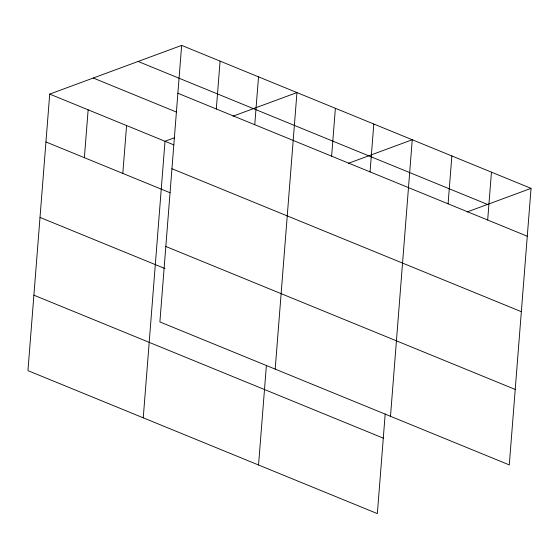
<?xml version="1.0" encoding="UTF-8"?>
<svg xmlns="http://www.w3.org/2000/svg" width="559" height="559" viewBox="0 0 559 559"><rect width="100%" height="100%" fill="white"/><g stroke="black" fill="none" stroke-linecap="round" stroke-linejoin="round"><path stroke-width="0.84" d="M181.647 45.391L159.888 321.935L509.284 464.906L531.05 188.362L181.647 45.391L49.716 94.094L27.95 370.638L377.353 513.609L385.193 413.96M84.381 157.687L88.147 109.816M122.812 173.416L126.586 125.544M143.251 417.818L165.017 141.273L174.694 137.703M216.319 108.984L220.085 61.113M254.75 124.706L258.517 76.842M258.551 464.997L266.398 365.348M275.189 369.115L296.955 92.57L233.026 116.167M331.62 156.164L335.386 108.299M370.051 171.892L373.817 124.021M390.489 416.294L412.256 139.75L348.327 163.347M448.087 203.818L451.854 155.954M487.686 220.022L491.452 172.158M467.121 211.959L531.05 188.362M138.115 61.462L487.511 204.433M177.881 93.255L527.284 236.226M93.255 78.022L176.525 112.093M49.716 94.094L173.821 144.879M171.941 168.72L521.344 311.691M45.95 141.958L170.055 192.743M165.827 246.47L515.223 389.441M40.01 217.423L164.919 268.537M33.889 295.173L383.292 438.144"/></g></svg>
